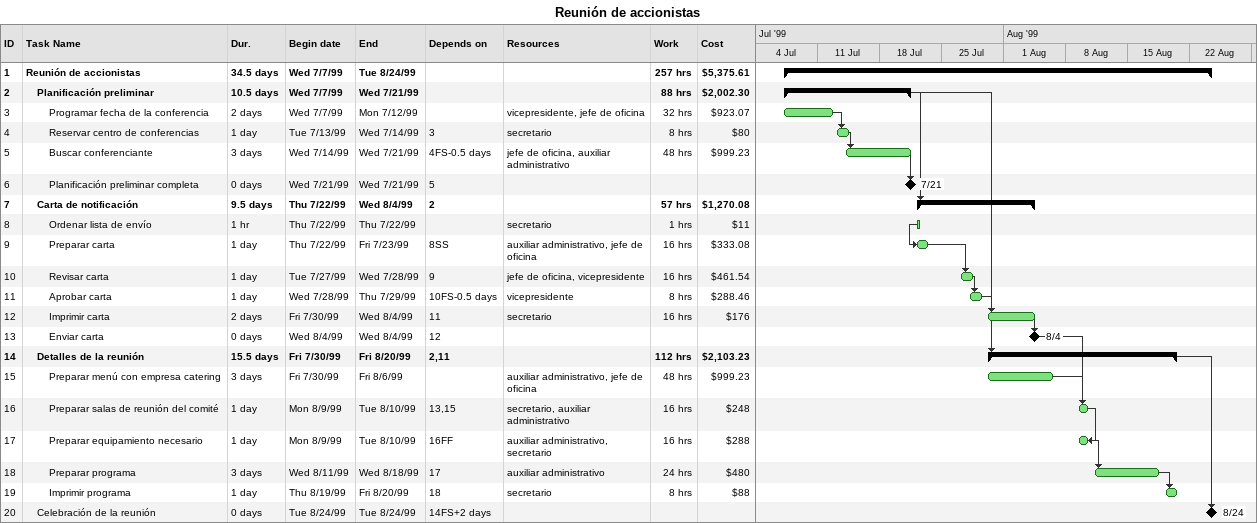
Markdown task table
Reunión de accionistas

| ID | Level | Task | Duration | Start | Finish | Predecessors | Resources | Work (h) | Cost ($) |
|---|---|---|---|---|---|---|---|---|---|
| 1 | 1 | **Reunión de accionistas** | 34.5d | 1999-07-07 | 1999-08-24 |  |  | 257 | 5375.61 |
| 2 | 2 | **Planificación preliminar** | 10.5d | 1999-07-07 | 1999-07-21 |  |  | 88 | 2002.30 |
| 3 | 3 | Programar fecha de la conferencia | 2d | 1999-07-07 | 1999-07-12 |  | vicepresidente, jefe de oficina | 32 | 923.07 |
| 4 | 3 | Reservar centro de conferencias | 1d | 1999-07-13 | 1999-07-14 | 3 | secretario | 8 | 80 |
| 5 | 3 | Buscar conferenciante | 3d | 1999-07-14 | 1999-07-21 | 4FS-0.5d | jefe de oficina, auxiliar administrativo | 48 | 999.23 |
| 6 | 3 | Planificación preliminar completa | 0d | 1999-07-21 | 1999-07-21 | 5 |  |  |  |
| 7 | 2 | **Carta de notificación** | 9.5d | 1999-07-22 | 1999-08-04 | 2 |  | 57 | 1270.08 |
| 8 | 3 | Ordenar lista de envío | 1h | 1999-07-22 | 1999-07-22 |  | secretario | 1 | 11 |
| 9 | 3 | Preparar carta | 1d | 1999-07-22 | 1999-07-23 | 8SS | auxiliar administrativo, jefe de oficina | 16 | 333.08 |
| 10 | 3 | Revisar carta | 1d | 1999-07-27 | 1999-07-28 | 9 | jefe de oficina, vicepresidente | 16 | 461.54 |
| 11 | 3 | Aprobar carta | 1d | 1999-07-28 | 1999-07-29 | 10FS-0.5d | vicepresidente | 8 | 288.46 |
| 12 | 3 | Imprimir carta | 2d | 1999-07-30 | 1999-08-04 | 11 | secretario | 16 | 176 |
| 13 | 3 | Enviar carta | 0d | 1999-08-04 | 1999-08-04 | 12 |  |  |  |
| 14 | 2 | **Detalles de la reunión** | 15.5d | 1999-07-30 | 1999-08-20 | 2, 11 |  | 112 | 2103.23 |
| 15 | 3 | Preparar menú con empresa catering | 3d | 1999-07-30 | 1999-08-06 |  | auxiliar administrativo, jefe de oficina | 48 | 999.23 |
| 16 | 3 | Preparar salas de reunión del comité | 1d | 1999-08-09 | 1999-08-10 | 13, 15 | secretario, auxiliar administrativo | 16 | 248 |
| 17 | 3 | Preparar equipamiento necesario | 1d | 1999-08-09 | 1999-08-10 | 16FF | auxiliar administrativo, secretario | 16 | 288 |
| 18 | 3 | Preparar programa | 3d | 1999-08-11 | 1999-08-18 | 17 | auxiliar administrativo | 24 | 480 |
| 19 | 3 | Imprimir programa | 1d | 1999-08-19 | 1999-08-20 | 18 | secretario | 8 | 88 |
| 20 | 2 | Celebración de la reunión | 0d | 1999-08-24 | 1999-08-24 | 14FS+2d |  |  |  |
